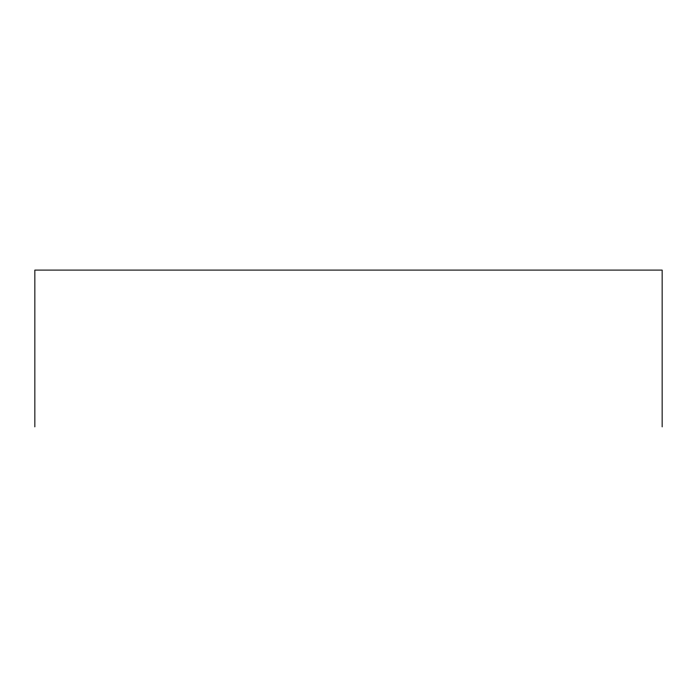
<?xml version="1.0" encoding="UTF-8"?>
<svg xmlns="http://www.w3.org/2000/svg" width="697" height="697" viewBox="0 0 697 697"><rect width="100%" height="100%" fill="white"/><g stroke="black" fill="none" stroke-linecap="round" stroke-linejoin="round"><path stroke-width="1.05" d="M662.15 426.904L662.15 270.096L34.85 270.096L34.85 426.904"/></g></svg>
